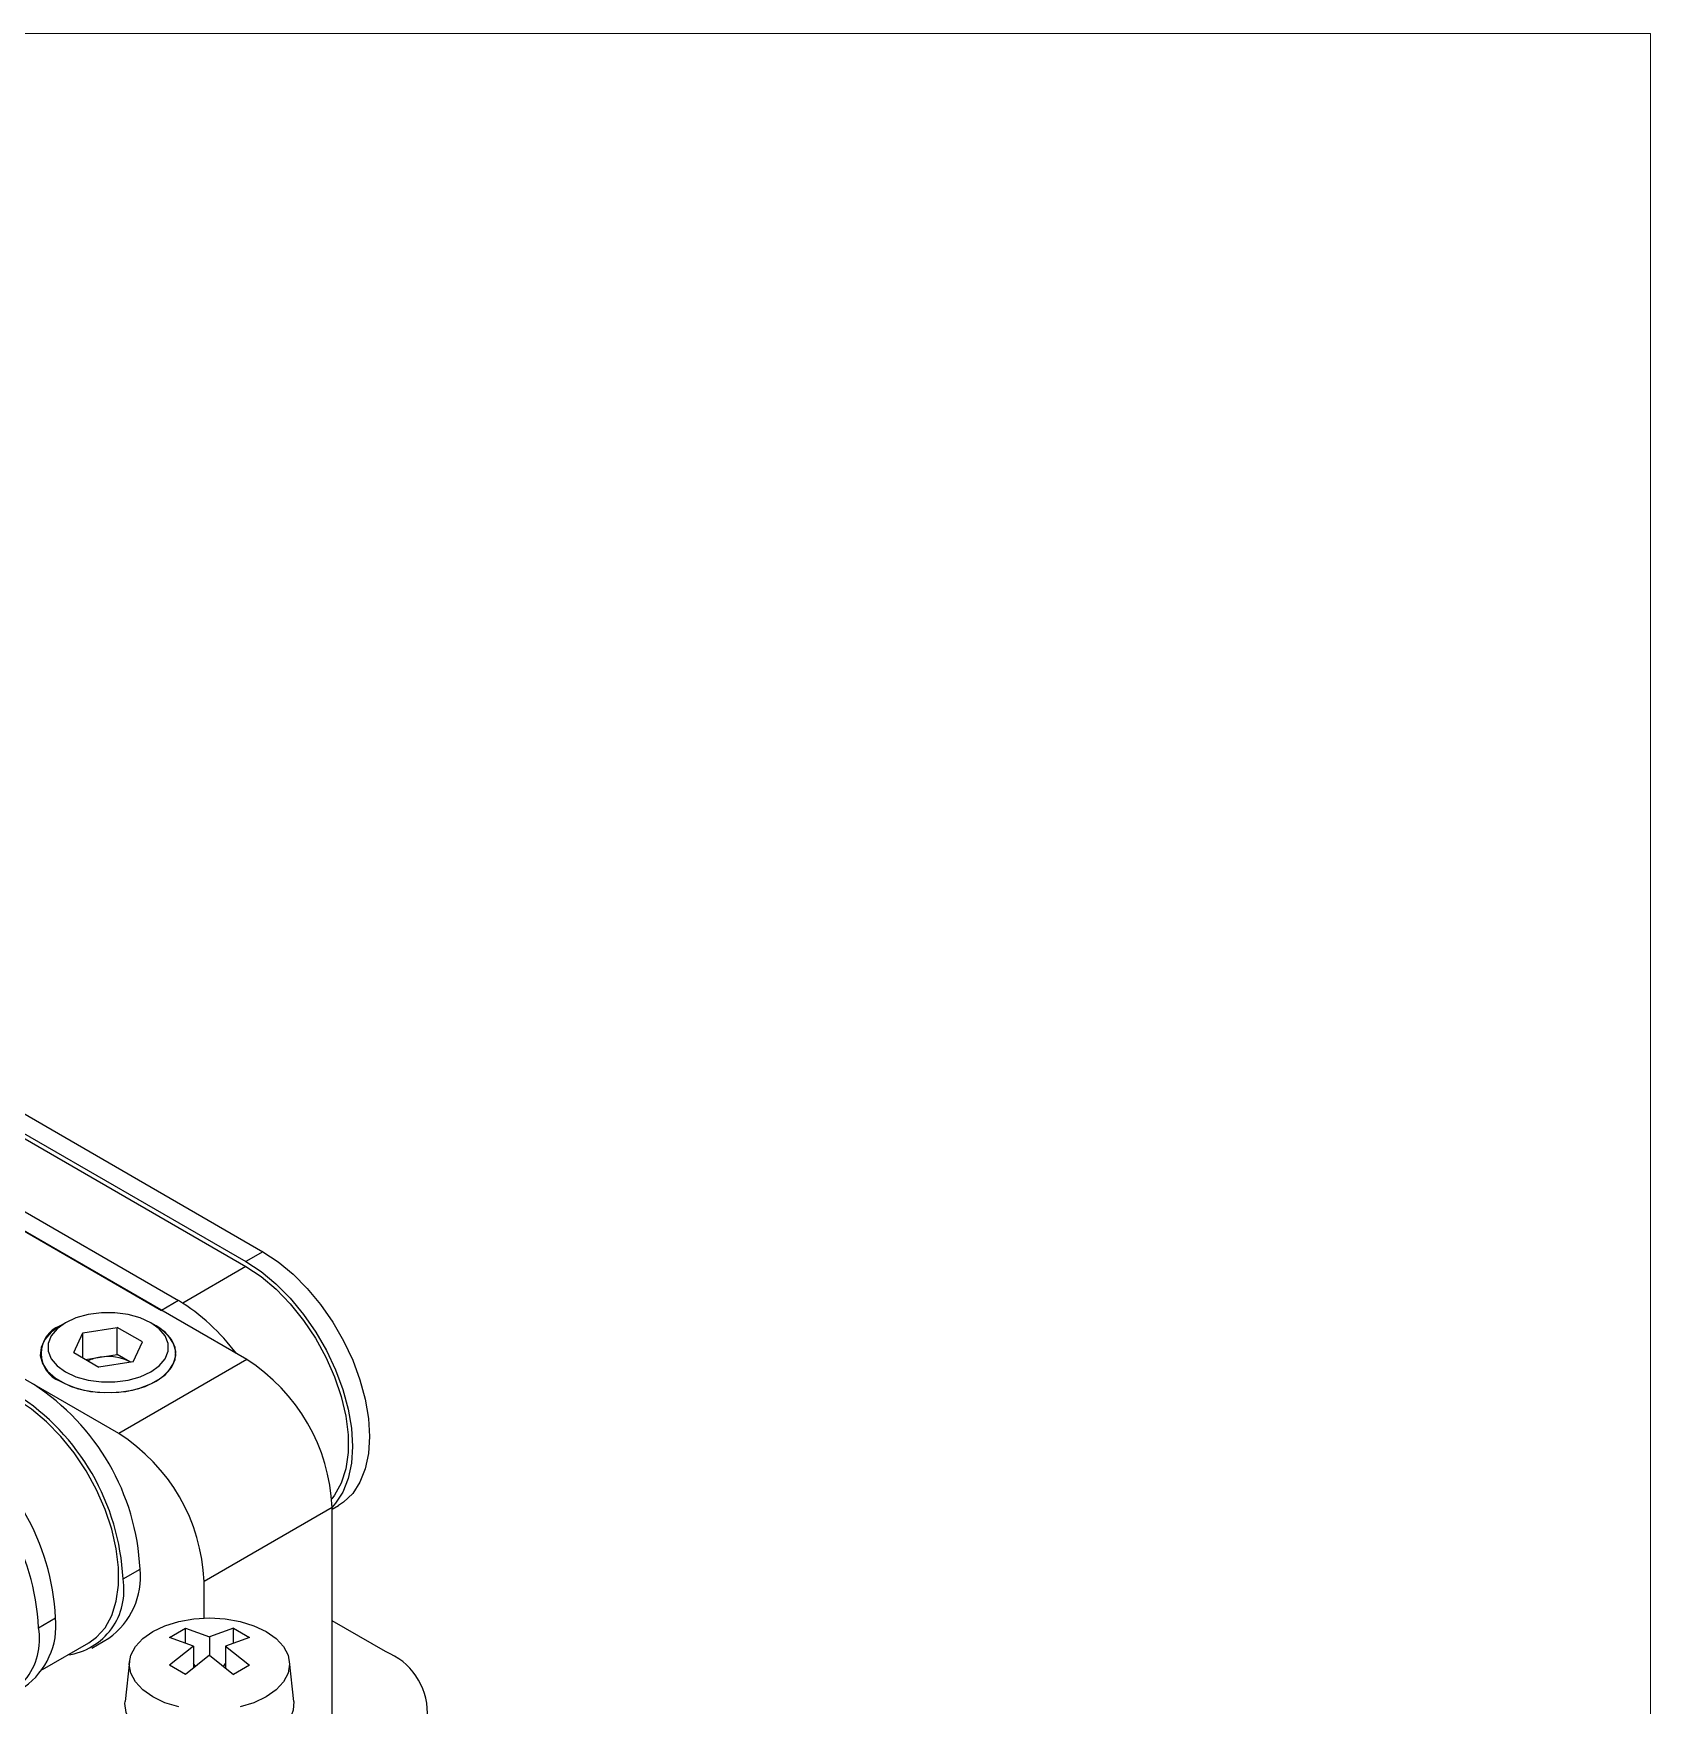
# Model space of a CAD drawing. Header units: millimetres. Extents: x 5 to 292, y 4 to 204.
# Drawn here: x 238.3 to 291.9, y 149.1 to 204.5 of the extents above; entities that cross this region are included whole.
import ezdxf

# ---------------------------------------------------------------- set-up
doc = ezdxf.new("R2010")
doc.units = ezdxf.units.MM

msp = doc.modelspace()

# ---------------------------------------------------------------- linework, layer by layer
at = {"color": 7, "linetype": 'Continuous', "lineweight": 18}
for p, q in [((4.92, 204.48), (291.92, 204.48)), ((291.92, 204.48), (291.92, 4.48))]:
    msp.add_line(p, q, dxfattribs=at)
at = {"color": 7, "linetype": 'Continuous', "lineweight": 25}
for p, q in [((210.57, 184.521), (245.925, 164.111)), ((245.388, 160.535), (204.375, 184.211)), ((210.004, 184.195), (245.359, 163.785)), ((210.004, 184.031), (245.359, 163.621)), ((207.77, 182.905), (243.125, 162.495)), ((207.204, 182.578), (242.559, 162.168)), ((241.145, 158.086), (200.133, 181.762)), ((245.925, 164.111), (245.359, 163.785)), ((243.125, 162.495), (242.559, 162.168)), ((239.377, 161.76), (239.2, 161.658)), ((239.651, 160.767), (239.957, 161.425)), ((239.957, 161.425), (241.097, 161.602)), ((239.957, 160.591), (239.957, 161.425)), ((241.932, 161.12), (241.097, 161.602)), ((241.097, 160.704), (241.097, 161.602)), ((242.383, 161.658), (242.206, 161.76)), ((239.651, 160.767), (240.486, 160.285)), ((240.527, 160.615), (241.097, 160.704)), ((241.514, 160.463), (241.097, 160.704)), ((241.626, 160.461), (241.932, 161.12)), ((240.043, 160.541), (240.527, 160.615)), ((241.626, 160.461), (240.486, 160.285)), ((245.388, 160.535), (241.145, 158.086)), ((241.539, 160.448), (241.514, 160.463)), ((241.54, 160.448), (241.514, 160.463)), ((248.216, 155.578), (248.425, 155.698)), ((248.216, 155.636), (243.973, 153.187)), ((248.216, 147.063), (248.216, 155.636)), ((241.286, 153.269), (241.852, 153.595)), ((243.973, 151.973), (243.973, 153.187)), ((238.486, 151.652), (239.052, 151.979)), ((249.984, 150.859), (248.216, 151.879)), ((240.251, 150.979), (240.816, 151.306)), ((242.824, 151.326), (243.355, 151.632)), ((243.62, 151.044), (242.824, 151.326)), ((243.355, 151.632), (244.15, 151.35)), ((243.355, 151.138), (243.355, 151.632)), ((244.946, 151.632), (244.15, 151.35)), ((244.15, 151.35), (244.15, 150.738)), ((245.476, 151.326), (244.681, 151.044)), ((244.946, 151.632), (245.476, 151.326)), ((244.946, 151.138), (244.946, 151.632)), ((238.616, 150.267), (240.151, 151.152)), ((243.62, 151.044), (242.824, 150.408)), ((244.15, 150.738), (243.355, 150.101)), ((243.62, 151.044), (243.62, 150.314)), ((244.15, 150.738), (244.946, 150.101)), ((244.681, 151.044), (245.476, 150.408)), ((244.681, 151.044), (244.681, 150.314)), ((241.498, 150.538), (241.356, 149.207)), ((243.355, 150.101), (242.824, 150.408)), ((243.687, 150.368), (243.62, 150.466)), ((244.614, 150.367), (244.681, 150.464)), ((245.476, 150.408), (244.946, 150.101)), ((246.945, 149.207), (246.802, 150.538))]:
    msp.add_line(p, q, dxfattribs=at)
at = {"color": 8, "linetype": 'Continuous', "lineweight": 25}
msp.add_line((245.359, 163.621), (243.264, 162.411), dxfattribs=at)
at = {"color": 7, "linetype": 'Continuous', "lineweight": 25, "flags": 128}
for points in [[(245.925, 164.111), (246.428, 163.779), (246.921, 163.371), (247.394, 162.894), (247.837, 162.36), (248.24, 161.777), (248.597, 161.159), (248.899, 160.519), (249.141, 159.868), (249.317, 159.22), (249.425, 158.589), (249.461, 157.987), (249.425, 157.427), (249.317, 156.92), (249.141, 156.476), (248.899, 156.104), (248.597, 155.812), (248.425, 155.698)], [(245.359, 163.785), (245.863, 163.452), (246.355, 163.044), (246.828, 162.568), (247.271, 162.033), (247.675, 161.451), (248.031, 160.833), (248.334, 160.192), (248.575, 159.541), (248.752, 158.894), (248.859, 158.263), (248.895, 157.661), (248.859, 157.101), (248.752, 156.593), (248.575, 156.149), (248.334, 155.778), (248.216, 155.647)], [(245.359, 163.621), (245.865, 163.285), (246.36, 162.87), (246.832, 162.383), (247.271, 161.836), (247.668, 161.242), (248.013, 160.614), (248.299, 159.965), (248.519, 159.31), (248.668, 158.664), (248.744, 158.041), (248.744, 157.455), (248.668, 156.919), (248.519, 156.446), (248.299, 156.045), (248.206, 155.923)], [(239.377, 160.127), (239.727, 159.966), (240.131, 159.854), (240.568, 159.796), (241.015, 159.796), (241.452, 159.854), (241.856, 159.966), (242.206, 160.127), (242.485, 160.329), (242.679, 160.562), (242.779, 160.814), (242.779, 161.073), (242.679, 161.325), (242.485, 161.558), (242.206, 161.76), (241.856, 161.921), (241.452, 162.033), (241.015, 162.091), (240.568, 162.091), (240.131, 162.033), (239.727, 161.921), (239.377, 161.76), (239.098, 161.558), (238.904, 161.325), (238.804, 161.073), (238.804, 160.814), (238.904, 160.562), (239.098, 160.329), (239.377, 160.127)], [(239.2, 161.658), (238.904, 161.447), (238.691, 161.205), (238.569, 160.942), (238.545, 160.671), (238.618, 160.403), (238.787, 160.15), (239.043, 159.922), (239.376, 159.73), (239.77, 159.582), (240.209, 159.485), (240.674, 159.442), (241.143, 159.456), (241.598, 159.527), (242.017, 159.65), (242.382, 159.821), (242.678, 160.032), (242.892, 160.274), (243.014, 160.536), (243.038, 160.807), (242.965, 161.075), (242.796, 161.329), (242.54, 161.557), (242.383, 161.658)], [(239.2, 159.821), (239.566, 159.65), (239.985, 159.527), (240.44, 159.456), (240.909, 159.442), (241.374, 159.485), (241.813, 159.582), (242.207, 159.73), (242.54, 159.922), (242.796, 160.15), (242.965, 160.403), (243.038, 160.671), (243.014, 160.942), (242.892, 161.205), (242.678, 161.447), (242.383, 161.658)], [(240.151, 151.152), (240.405, 151.334), (240.69, 151.653), (240.91, 152.054), (241.06, 152.527), (241.136, 153.063), (241.136, 153.649), (241.06, 154.271), (240.91, 154.918), (240.69, 155.572), (240.405, 156.221), (240.06, 156.85), (239.663, 157.444), (239.224, 157.991), (238.751, 158.477), (238.257, 158.893), (237.751, 159.229)], [(242.272, 151.527), (242.674, 151.718), (243.133, 151.86), (243.632, 151.947), (244.15, 151.977), (244.669, 151.947), (245.167, 151.86), (245.626, 151.718), (246.029, 151.527), (246.359, 151.295), (246.605, 151.03), (246.756, 150.742), (246.807, 150.443), (246.756, 150.144), (246.605, 149.856), (246.359, 149.591), (246.029, 149.358), (245.626, 149.168), (245.167, 149.026)], [(243.133, 149.026), (242.674, 149.168), (242.272, 149.358), (241.941, 149.591), (241.696, 149.856), (241.544, 150.144), (241.493, 150.443), (241.544, 150.742), (241.696, 151.03), (241.941, 151.295), (242.272, 151.527)], [(246.945, 149.207), (246.93, 148.915), (246.817, 148.615), (246.608, 148.333), (246.309, 148.078), (245.933, 147.861), (245.492, 147.689), (245.003, 147.568), (244.483, 147.502), (243.95, 147.495), (243.426, 147.546), (242.927, 147.653), (242.472, 147.813), (242.078, 148.02), (241.759, 148.266), (241.527, 148.542), (241.389, 148.839), (241.351, 149.146), (241.356, 149.207)]]:
    msp.add_lwpolyline(points, dxfattribs=at)
at = {"color": 7, "linetype": 'Continuous', "lineweight": 25}
for centre, radius, start, end in [((239.541, 156.665), 6.843, 36.489, 58.4209), ((239.555, 160.739), 0.985, 111.1316, 248.8845), ((240.721, 159.26), 1.37, 98.1327, 115.7537), ((240.793, 159.069), 1.57, 62.6426, 99.7714), ((242.119, 155.382), 6.102, 2.3868, 57.6132), ((234.119, 153.213), 7.742, 2.8282, 57.1718), ((233.554, 152.887), 7.742, 2.8282, 57.1718), ((231.319, 151.597), 7.742, 2.8282, 57.1718), ((237.876, 152.933), 6.102, 2.3868, 57.6132), ((230.754, 151.27), 7.742, 2.8282, 57.1718), ((239.373, 153.338), 2.492, 305.3848, 5.9274), ((239.153, 152.894), 2.166, 277.8977, 9.9599), ((236.573, 151.721), 2.492, 305.3848, 5.9274), ((236.384, 151.268), 2.137, 270.8199, 10.3516), ((249.189, 148.818), 2.19, 291.2683, 68.7316)]:
    msp.add_arc(centre, radius, start, end, dxfattribs=at)

doc.saveas('drawing.dxf')
